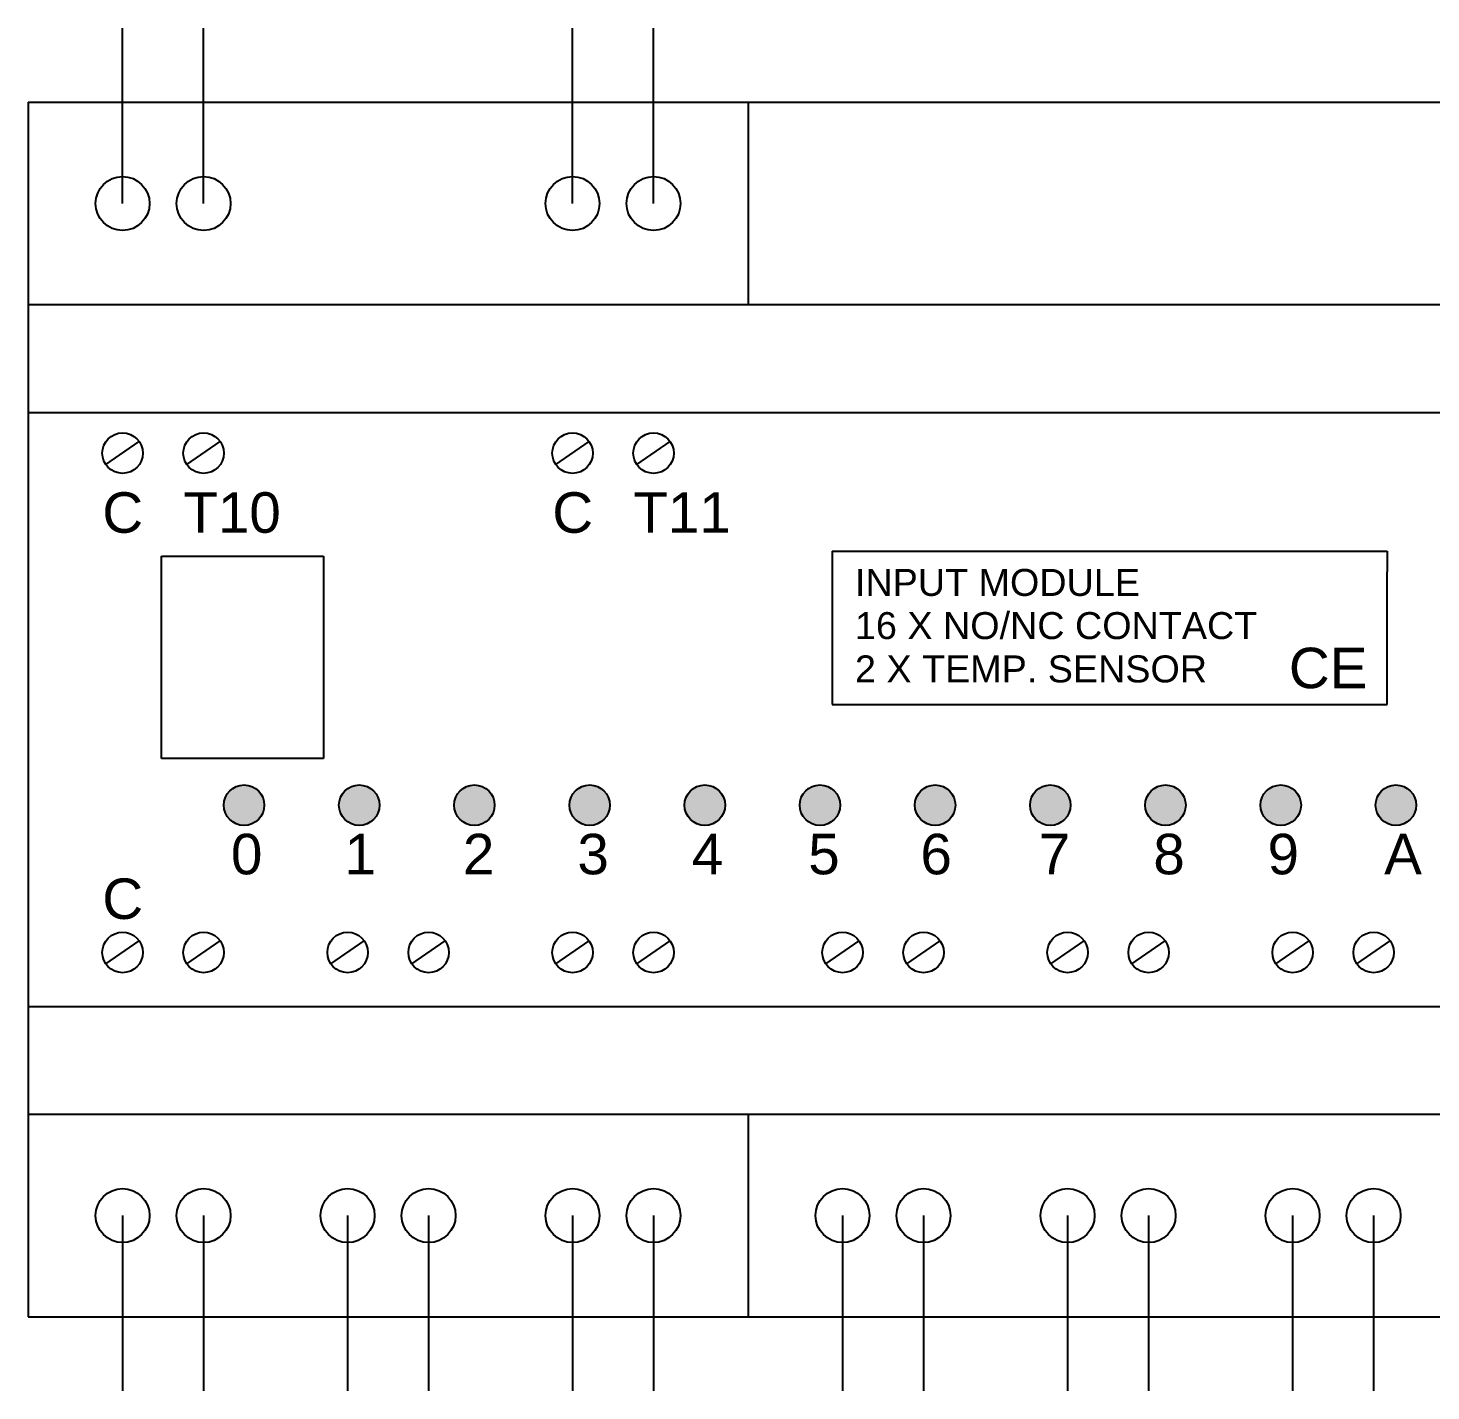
# Model space of a CAD drawing. Header units: centimetres. Extents: x 43.4 to 59.4, y 36.5 to 46.6.
# Drawn here: x 43.44 to 53.83, y 36.48 to 46.58 of the extents above; entities that cross this region are included whole.
import ezdxf

# ---------------------------------------------------------------- set-up
doc = ezdxf.new("R2010")
doc.units = ezdxf.units.CM
doc.layers.get('0').update_dxf_attribs({"lineweight": 25})
doc.styles.add('Arial', font='arial.ttf')

msp = doc.modelspace()

# ---------------------------------------------------------------- hatches: boundary and pattern name
at = {"linetype": 'Continuous', "lineweight": 5}
h = msp.add_hatch(color=256, dxfattribs=at)
h.set_gradient(color1=(255, 0, 0), color2=(255, 0, 0))
edge = h.paths.add_edge_path()
edge.add_arc((45.041, 40.825), 0.15, 0, 90)
edge.add_arc((45.041, 40.825), 0.15, 90, 180)
edge.add_arc((45.041, 40.825), 0.15, 180, 270)
edge.add_arc((45.041, 40.825), 0.15, 270, 360)
h = msp.add_hatch(color=256, dxfattribs=at)
h.set_gradient(color1=(255, 0, 0), color2=(255, 0, 0))
edge = h.paths.add_edge_path()
edge.add_arc((45.894, 40.825), 0.15, 180, 270)
edge.add_arc((45.894, 40.825), 0.15, 270, 360)
edge.add_arc((45.894, 40.825), 0.15, 0, 90)
edge.add_arc((45.894, 40.825), 0.15, 90, 180)
h = msp.add_hatch(color=256, dxfattribs=at)
h.set_gradient(color1=(255, 0, 0), color2=(255, 0, 0))
edge = h.paths.add_edge_path()
edge.add_arc((46.747, 40.825), 0.15, 0, 90)
edge.add_arc((46.747, 40.825), 0.15, 90, 180)
edge.add_arc((46.747, 40.825), 0.15, 180, 270)
edge.add_arc((46.747, 40.825), 0.15, 270, 360)
h = msp.add_hatch(color=256, dxfattribs=at)
h.set_gradient(color1=(255, 0, 0), color2=(255, 0, 0))
edge = h.paths.add_edge_path()
edge.add_arc((47.601, 40.825), 0.15, 0, 90)
edge.add_arc((47.601, 40.825), 0.15, 90, 180)
edge.add_arc((47.601, 40.825), 0.15, 180, 270)
edge.add_arc((47.601, 40.825), 0.15, 270, 360)
h = msp.add_hatch(color=256, dxfattribs=at)
h.set_gradient(color1=(255, 0, 0), color2=(255, 0, 0))
edge = h.paths.add_edge_path()
edge.add_arc((48.454, 40.825), 0.15, 0, 90)
edge.add_arc((48.454, 40.825), 0.15, 90, 180)
edge.add_arc((48.454, 40.825), 0.15, 180, 270)
edge.add_arc((48.454, 40.825), 0.15, 270, 360)
h = msp.add_hatch(color=256, dxfattribs=at)
h.set_gradient(color1=(255, 0, 0), color2=(255, 0, 0))
edge = h.paths.add_edge_path()
edge.add_arc((49.307, 40.825), 0.15, 0, 90)
edge.add_arc((49.307, 40.825), 0.15, 90, 180)
edge.add_arc((49.307, 40.825), 0.15, 180, 270)
edge.add_arc((49.307, 40.825), 0.15, 270, 360)
h = msp.add_hatch(color=256, dxfattribs=at)
h.set_gradient(color1=(255, 0, 0), color2=(255, 0, 0))
edge = h.paths.add_edge_path()
edge.add_arc((50.16, 40.825), 0.15, 180, 270)
edge.add_arc((50.16, 40.825), 0.15, 270, 360)
edge.add_arc((50.16, 40.825), 0.15, 0, 90)
edge.add_arc((50.16, 40.825), 0.15, 90, 180)
h = msp.add_hatch(color=256, dxfattribs=at)
h.set_gradient(color1=(255, 0, 0), color2=(255, 0, 0))
edge = h.paths.add_edge_path()
edge.add_arc((51.013, 40.825), 0.15, 180, 270)
edge.add_arc((51.013, 40.825), 0.15, 270, 360)
edge.add_arc((51.013, 40.825), 0.15, 0, 90)
edge.add_arc((51.013, 40.825), 0.15, 90, 180)
h = msp.add_hatch(color=256, dxfattribs=at)
h.set_gradient(color1=(255, 0, 0), color2=(255, 0, 0))
edge = h.paths.add_edge_path()
edge.add_arc((51.866, 40.825), 0.15, 0, 90)
edge.add_arc((51.866, 40.825), 0.15, 90, 180)
edge.add_arc((51.866, 40.825), 0.15, 180, 270)
edge.add_arc((51.866, 40.825), 0.15, 270, 360)
h = msp.add_hatch(color=256, dxfattribs=at)
h.set_gradient(color1=(255, 0, 0), color2=(255, 0, 0))
edge = h.paths.add_edge_path()
edge.add_arc((52.72, 40.825), 0.15, 0, 90)
edge.add_arc((52.72, 40.825), 0.15, 90, 180)
edge.add_arc((52.72, 40.825), 0.15, 180, 270)
edge.add_arc((52.72, 40.825), 0.15, 270, 360)
h = msp.add_hatch(color=256, dxfattribs=at)
h.set_gradient(color1=(255, 0, 0), color2=(255, 0, 0))
edge = h.paths.add_edge_path()
edge.add_arc((53.573, 40.825), 0.15, 180, 270)
edge.add_arc((53.573, 40.825), 0.15, 270, 360)
edge.add_arc((53.573, 40.825), 0.15, 0, 90)
edge.add_arc((53.573, 40.825), 0.15, 90, 180)

# ---------------------------------------------------------------- linework, layer by layer
for p, q in [((44.141, 45.284), (44.141, 46.584)), ((44.741, 45.284), (44.741, 46.584)), ((47.474, 45.284), (47.474, 46.584)), ((48.074, 45.284), (48.074, 46.584)), ((43.441, 46.034), (59.441, 46.034)), ((43.441, 46.034), (43.441, 37.034)), ((43.441, 46.034), (59.441, 46.034)), ((43.441, 46.034), (43.441, 37.034)), ((48.774, 46.034), (48.774, 44.534)), ((59.441, 44.534), (43.441, 44.534)), ((43.441, 44.534), (43.441, 43.734)), ((59.441, 44.534), (43.441, 44.534)), ((43.441, 44.534), (43.441, 43.734)), ((43.441, 43.734), (59.441, 43.734)), ((43.441, 43.734), (59.441, 43.734)), ((44.018, 43.349), (44.264, 43.52)), ((44.618, 43.349), (44.864, 43.52)), ((47.351, 43.349), (47.598, 43.52)), ((47.951, 43.349), (48.198, 43.52)), ((44.43, 41.921), (44.43, 42.671)), ((44.43, 42.671), (45.63, 42.671)), ((45.63, 42.671), (45.63, 41.171)), ((49.398, 42.707), (49.398, 41.571)), ((49.398, 42.707), (53.508, 42.707)), ((53.508, 42.707), (53.508, 42.555)), ((53.508, 41.571), (53.508, 42.555)), ((44.43, 41.171), (44.43, 41.921)), ((49.398, 41.571), (53.508, 41.571)), ((45.63, 41.171), (44.43, 41.171)), ((44.018, 39.649), (44.264, 39.82)), ((44.618, 39.649), (44.864, 39.82)), ((45.684, 39.649), (45.931, 39.82)), ((46.284, 39.649), (46.531, 39.82)), ((47.351, 39.649), (47.598, 39.82)), ((47.951, 39.649), (48.198, 39.82)), ((49.351, 39.649), (49.598, 39.82)), ((49.351, 39.649), (49.598, 39.82)), ((49.951, 39.649), (50.198, 39.82)), ((49.951, 39.649), (50.198, 39.82)), ((51.018, 39.649), (51.264, 39.82)), ((51.618, 39.649), (51.864, 39.82)), ((52.684, 39.649), (52.931, 39.82)), ((52.684, 39.649), (52.931, 39.82)), ((53.284, 39.649), (53.531, 39.82)), ((53.284, 39.649), (53.531, 39.82)), ((43.441, 39.334), (59.441, 39.334)), ((43.441, 39.334), (59.441, 39.334)), ((59.441, 38.534), (43.441, 38.534)), ((59.441, 38.534), (43.441, 38.534)), ((48.774, 38.534), (48.774, 37.034)), ((44.141, 37.784), (44.141, 36.484)), ((44.741, 37.784), (44.741, 36.484)), ((45.808, 37.784), (45.808, 36.484)), ((46.408, 37.784), (46.408, 36.484)), ((47.474, 37.784), (47.474, 36.484)), ((48.074, 37.784), (48.074, 36.484)), ((49.474, 37.784), (49.474, 36.484)), ((50.074, 37.784), (50.074, 36.484)), ((51.141, 37.784), (51.141, 36.484)), ((51.741, 37.784), (51.741, 36.484)), ((52.808, 37.784), (52.808, 36.484)), ((53.408, 37.784), (53.408, 36.484)), ((43.441, 37.034), (59.441, 37.034)), ((43.441, 37.034), (59.441, 37.034))]:
    msp.add_line(p, q)
for centre, radius in [((44.141, 45.284), 0.2), ((44.741, 45.284), 0.2), ((47.474, 45.284), 0.2), ((48.074, 45.284), 0.2), ((44.141, 43.434), 0.15), ((44.741, 43.434), 0.15), ((47.474, 43.434), 0.15), ((48.074, 43.434), 0.15), ((45.041, 40.825), 0.15), ((45.894, 40.825), 0.15), ((46.747, 40.825), 0.15), ((47.601, 40.825), 0.15), ((48.454, 40.825), 0.15), ((49.307, 40.825), 0.15), ((50.16, 40.825), 0.15), ((51.013, 40.825), 0.15), ((51.866, 40.825), 0.15), ((52.72, 40.825), 0.15), ((53.573, 40.825), 0.15), ((44.141, 39.734), 0.15), ((44.741, 39.734), 0.15), ((45.808, 39.734), 0.15), ((46.408, 39.734), 0.15), ((47.474, 39.734), 0.15), ((48.074, 39.734), 0.15), ((49.474, 39.734), 0.15), ((49.474, 39.734), 0.15), ((50.074, 39.734), 0.15), ((50.074, 39.734), 0.15), ((51.141, 39.734), 0.15), ((51.741, 39.734), 0.15), ((52.808, 39.734), 0.15), ((52.808, 39.734), 0.15), ((53.408, 39.734), 0.15), ((53.408, 39.734), 0.15), ((44.141, 37.784), 0.2), ((44.741, 37.784), 0.2), ((45.808, 37.784), 0.2), ((46.408, 37.784), 0.2), ((47.474, 37.784), 0.2), ((48.074, 37.784), 0.2), ((49.474, 37.784), 0.2), ((49.474, 37.784), 0.2), ((50.074, 37.784), 0.2), ((50.074, 37.784), 0.2), ((51.141, 37.784), 0.2), ((51.741, 37.784), 0.2), ((52.808, 37.784), 0.2), ((52.808, 37.784), 0.2), ((53.408, 37.784), 0.2), ((53.408, 37.784), 0.2)]:
    msp.add_circle(centre, radius)

# ---------------------------------------------------------------- texts
at = {"attachment_point": 1, "line_spacing_factor": 0.25, "style": 'Arial'}
for s, insert, char_height in [('C', (43.991, 43.144), 0.3), ('T10', (44.591, 43.144), 0.3), ('C', (47.324, 43.144), 0.3), ('T11', (47.924, 43.144), 0.3), ('INPUT MODULE', (49.566, 42.576), 0.2), ('16 X NO/NC CONTACT', (49.566, 42.256), 0.2), ('CE', (52.78, 41.992), 0.3), ('2 X TEMP. SENSOR', (49.566, 41.935), 0.2), ('0', (44.944, 40.613), 0.3), ('1', (45.785, 40.613), 0.3), ('2', (46.662, 40.613), 0.3), ('3', (47.51, 40.613), 0.3), ('4', (48.357, 40.613), 0.3), ('5', (49.22, 40.613), 0.3), ('6', (50.051, 40.613), 0.3), ('7', (50.928, 40.613), 0.3), ('8', (51.776, 40.613), 0.3), ('9', (52.622, 40.613), 0.3), ('A', (53.486, 40.613), 0.3), ('C', (43.991, 40.282), 0.3)]:
    msp.add_mtext(s, dxfattribs=dict(at, insert=insert, char_height=char_height))

doc.saveas('drawing.dxf')
